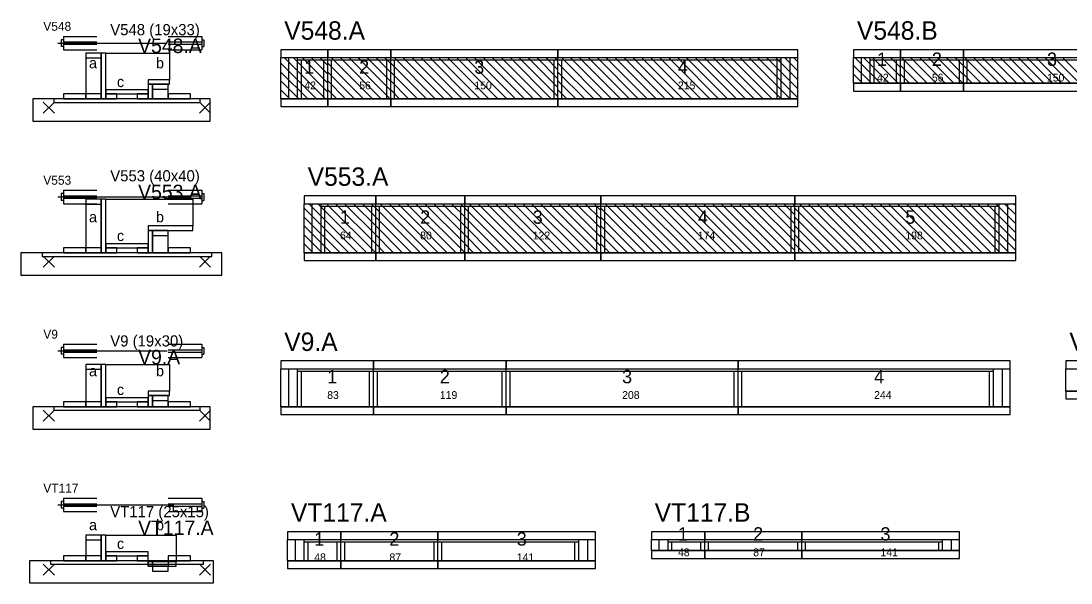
# Model space of a CAD drawing. Header units: metres. Extents: x -10 to 74425, y -2037 to 26.
# Drawn here: x 1992 to 2933, y -2008 to -1504 of the extents above; entities that cross this region are included whole.
import ezdxf

# ---------------------------------------------------------------- set-up
doc = ezdxf.new("R2010")
doc.units = ezdxf.units.M
doc.layers.add('LABELS', color=3, linetype='Continuous')
doc.layers.add('VIGAS', color=7, linetype='Continuous')

msp = doc.modelspace()

# ---------------------------------------------------------------- linework, layer by layer
at = {"layer": 'VIGAS'}
for p, q in [((2024.6, -1524), (2122.6, -1524)), ((2027.6, -1521), (2027.6, -1527)), ((2029.6, -1521), (2027.6, -1521)), ((2029.6, -1518), (2059.6, -1518)), ((2029.6, -1518), (2029.6, -1530)), ((2029.6, -1523), (2059.6, -1523)), ((2123.6, -1518), (2153.6, -1518)), ((2123.6, -1523), (2153.6, -1523)), ((2153.6, -1518), (2153.6, -1530)), ((2153.6, -1521), (2155.6, -1521)), ((2155.6, -1521), (2155.6, -1527)), ((2029.6, -1527), (2027.6, -1527)), ((2029.6, -1525), (2059.6, -1525)), ((2029.6, -1530), (2059.6, -1530)), ((2123.6, -1525), (2153.6, -1525)), ((2123.6, -1530), (2153.6, -1530)), ((2153.6, -1527), (2155.6, -1527)), ((2224.6, -1537), (2266.6, -1537)), ((2224.6, -1574), (2224.6, -1537)), ((2256.6, -1574), (2224.6, -1542)), ((2264.6, -1574), (2227.6, -1537)), ((2231.6, -1574), (2231.6, -1537)), ((2266.6, -1568), (2235.6, -1537)), ((2239.6, -1574), (2239.6, -1537)), ((2239.6, -1539.2), (2266.6, -1539.2)), ((2243.1, -1574), (2243.1, -1539.2)), ((2266.6, -1560), (2243.6, -1537)), ((2266.6, -1552), (2251.6, -1537)), ((2266.6, -1544), (2259.6, -1537)), ((2263.1, -1574), (2263.1, -1539.2)), ((2266.6, -1574), (2266.6, -1537)), ((2266.6, -1574), (2266.6, -1537)), ((2266.6, -1537), (2323, -1537)), ((2266.6, -1574), (2266.6, -1537)), ((2266.6, -1574), (2266.6, -1537)), ((2266.6, -1574), (2266.6, -1537)), ((2266.6, -1539.2), (2323, -1539.2)), ((2298.6, -1574), (2266.6, -1542)), ((2306.6, -1574), (2269.6, -1537)), ((2270.1, -1574), (2270.1, -1539.2)), ((2314.6, -1574), (2277.6, -1537)), ((2322.6, -1574), (2285.6, -1537)), ((2323, -1566.4), (2293.6, -1537)), ((2323, -1558.4), (2301.6, -1537)), ((2323, -1550.4), (2309.6, -1537)), ((2323, -1542.4), (2317.6, -1537)), ((2319.5, -1574), (2319.5, -1539.2)), ((2323, -1574), (2323, -1537)), ((2323, -1574), (2323, -1537)), ((2323, -1537), (2473, -1537)), ((2323, -1574), (2323, -1537)), ((2323, -1574), (2323, -1537)), ((2323, -1574), (2323, -1537)), ((2323, -1539.2), (2473, -1539.2)), ((2355, -1574), (2323, -1542)), ((2363, -1574), (2326, -1537)), ((2326.5, -1574), (2326.5, -1539.2)), ((2371, -1574), (2334, -1537)), ((2379, -1574), (2342, -1537)), ((2387, -1574), (2350, -1537)), ((2395, -1574), (2358, -1537)), ((2403, -1574), (2366, -1537)), ((2411, -1574), (2374, -1537)), ((2419, -1574), (2382, -1537)), ((2427, -1574), (2390, -1537)), ((2435, -1574), (2398, -1537)), ((2443, -1574), (2406, -1537)), ((2451, -1574), (2414, -1537)), ((2459, -1574), (2422, -1537)), ((2467, -1574), (2430, -1537)), ((2473, -1572), (2438, -1537)), ((2473, -1564), (2446, -1537)), ((2473, -1556), (2454, -1537)), ((2473, -1548), (2462, -1537)), ((2469.5, -1574), (2469.5, -1539.2)), ((2473, -1540), (2470, -1537)), ((2473, -1574), (2473, -1537)), ((2473, -1574), (2473, -1537)), ((2473, -1537), (2688, -1537)), ((2473, -1574), (2473, -1537)), ((2473, -1574), (2473, -1537)), ((2473, -1574), (2473, -1537)), ((2473, -1539.2), (2673, -1539.2)), ((2505, -1574), (2473, -1542)), ((2513, -1574), (2476, -1537)), ((2476.5, -1574), (2476.5, -1539.2)), ((2521, -1574), (2484, -1537)), ((2529, -1574), (2492, -1537)), ((2537, -1574), (2500, -1537)), ((2545, -1574), (2508, -1537)), ((2553, -1574), (2516, -1537)), ((2561, -1574), (2524, -1537)), ((2569, -1574), (2532, -1537)), ((2577, -1574), (2540, -1537)), ((2585, -1574), (2548, -1537)), ((2593, -1574), (2556, -1537)), ((2601, -1574), (2564, -1537)), ((2609, -1574), (2572, -1537)), ((2617, -1574), (2580, -1537)), ((2625, -1574), (2588, -1537)), ((2633, -1574), (2596, -1537)), ((2641, -1574), (2604, -1537)), ((2649, -1574), (2612, -1537)), ((2657, -1574), (2620, -1537)), ((2665, -1574), (2628, -1537)), ((2673, -1574), (2636, -1537)), ((2681, -1574), (2644, -1537)), ((2688, -1573), (2652, -1537)), ((2688, -1565), (2660, -1537)), ((2688, -1557), (2668, -1537)), ((2669.5, -1574), (2669.5, -1539.2)), ((2673, -1574), (2673, -1537)), ((2688, -1549), (2676, -1537)), ((2681, -1574), (2681, -1537)), ((2688, -1541), (2684, -1537)), ((2688, -1574), (2688, -1537)), ((2738, -1537), (2780, -1537)), ((2738, -1560), (2738, -1537)), ((2762, -1560), (2739, -1537)), ((2745, -1560), (2745, -1537)), ((2770, -1560), (2747, -1537)), ((2753, -1560), (2753, -1537)), ((2753, -1539.2), (2780, -1539.2)), ((2778, -1560), (2755, -1537)), ((2756.5, -1560), (2756.5, -1539.2)), ((2780, -1554), (2763, -1537)), ((2780, -1546), (2771, -1537)), ((2776.5, -1560), (2776.5, -1539.2)), ((2780, -1538), (2779, -1537)), ((2780, -1560), (2780, -1537)), ((2780, -1560), (2780, -1537)), ((2780, -1537), (2836.4, -1537)), ((2780, -1560), (2780, -1537)), ((2780, -1560), (2780, -1537)), ((2780, -1560), (2780, -1537)), ((2780, -1539.2), (2836.4, -1539.2)), ((2804, -1560), (2781, -1537)), ((2783.5, -1560), (2783.5, -1539.2)), ((2812, -1560), (2789, -1537)), ((2820, -1560), (2797, -1537)), ((2828, -1560), (2805, -1537)), ((2836, -1560), (2813, -1537)), ((2836.4, -1552.4), (2821, -1537)), ((2836.4, -1544.4), (2829, -1537)), ((2832.9, -1560), (2832.9, -1539.2)), ((2836.4, -1560), (2836.4, -1537)), ((2836.4, -1560), (2836.4, -1537)), ((2836.4, -1537), (2986.4, -1537)), ((2836.4, -1560), (2836.4, -1537)), ((2836.4, -1560), (2836.4, -1537)), ((2836.4, -1560), (2836.4, -1537)), ((2836.4, -1539.2), (2986.4, -1539.2)), ((2860.4, -1560), (2837.4, -1537)), ((2839.9, -1560), (2839.9, -1539.2)), ((2868.4, -1560), (2845.4, -1537)), ((2876.4, -1560), (2853.4, -1537)), ((2884.4, -1560), (2861.4, -1537)), ((2892.4, -1560), (2869.4, -1537)), ((2900.4, -1560), (2877.4, -1537)), ((2908.4, -1560), (2885.4, -1537)), ((2916.4, -1560), (2893.4, -1537)), ((2924.4, -1560), (2901.4, -1537)), ((2932.4, -1560), (2909.4, -1537)), ((2940.4, -1560), (2917.4, -1537)), ((2948.4, -1560), (2925.4, -1537)), ((2248.6, -1574), (2224.6, -1550)), ((2290.6, -1574), (2266.6, -1550)), ((2347, -1574), (2323, -1550)), ((2497, -1574), (2473, -1550)), ((2754, -1560), (2738, -1544)), ((2746, -1560), (2738, -1552)), ((2796, -1560), (2780, -1544)), ((2788, -1560), (2780, -1552)), ((2852.4, -1560), (2836.4, -1544)), ((2844.4, -1560), (2836.4, -1552)), ((2240.6, -1574), (2224.6, -1558)), ((2282.6, -1574), (2266.6, -1558)), ((2339, -1574), (2323, -1558)), ((2489, -1574), (2473, -1558)), ((2738, -1560), (2780, -1560)), ((2738, -1560), (2738, -1560)), ((2753, -1560), (2756.5, -1560)), ((2776.5, -1560), (2780, -1560)), ((2780, -1560), (2836.4, -1560)), ((2780, -1560), (2783.5, -1560)), ((2780, -1560), (2780, -1560)), ((2832.9, -1560), (2836.4, -1560)), ((2836.4, -1560), (2986.4, -1560)), ((2836.4, -1560), (2839.9, -1560)), ((2836.4, -1560), (2836.4, -1560)), ((2232.6, -1574), (2224.6, -1566)), ((2274.6, -1574), (2266.6, -1566)), ((2331, -1574), (2323, -1566)), ((2481, -1574), (2473, -1566)), ((2011.6, -1587), (2021.6, -1577)), ((2011.6, -1577), (2021.6, -1587)), ((2151.6, -1587), (2161.6, -1577)), ((2151.6, -1577), (2161.6, -1587)), ((2224.6, -1574), (2266.6, -1574)), ((2224.6, -1574), (2224.6, -1574)), ((2239.6, -1574), (2243.1, -1574)), ((2263.1, -1574), (2266.6, -1574)), ((2266.6, -1574), (2323, -1574)), ((2266.6, -1574), (2270.1, -1574)), ((2266.6, -1574), (2266.6, -1574)), ((2319.5, -1574), (2323, -1574)), ((2323, -1574), (2473, -1574)), ((2323, -1574), (2326.5, -1574)), ((2323, -1574), (2323, -1574)), ((2469.5, -1574), (2473, -1574)), ((2473, -1574), (2688, -1574)), ((2473, -1574), (2476.5, -1574)), ((2473, -1574), (2473, -1574)), ((2669.5, -1574), (2673, -1574)), ((2029.6, -1656), (2059.6, -1656)), ((2029.6, -1656), (2029.6, -1668)), ((2123.6, -1656), (2153.6, -1656)), ((2153.6, -1656), (2153.6, -1668)), ((2024.6, -1662), (2143.6, -1662)), ((2027.6, -1659), (2027.6, -1665)), ((2029.6, -1659), (2027.6, -1659)), ((2029.6, -1665), (2027.6, -1665)), ((2029.6, -1661), (2059.6, -1661)), ((2029.6, -1663), (2059.6, -1663)), ((2123.6, -1661), (2153.6, -1661)), ((2123.6, -1663), (2153.6, -1663)), ((2153.6, -1659), (2155.6, -1659)), ((2153.6, -1665), (2155.6, -1665)), ((2155.6, -1659), (2155.6, -1665)), ((2029.6, -1668), (2059.6, -1668)), ((2123.6, -1668), (2153.6, -1668)), ((2245.6, -1668), (2309.6, -1668)), ((2245.6, -1712), (2245.6, -1668)), ((2285.6, -1712), (2245.6, -1672)), ((2293.6, -1712), (2249.6, -1668)), ((2252.6, -1712), (2252.6, -1668)), ((2301.6, -1712), (2257.6, -1668)), ((2260.6, -1712), (2260.6, -1668)), ((2260.6, -1670.2), (2309.6, -1670.2)), ((2264.1, -1712), (2264.1, -1670.2)), ((2309.6, -1712), (2265.6, -1668)), ((2309.6, -1704), (2273.6, -1668)), ((2309.6, -1696), (2281.6, -1668)), ((2309.6, -1688), (2289.6, -1668)), ((2309.6, -1680), (2297.6, -1668)), ((2309.6, -1672), (2305.6, -1668)), ((2306.1, -1712), (2306.1, -1670.2)), ((2309.6, -1712), (2309.6, -1668)), ((2309.6, -1712), (2309.6, -1668)), ((2309.6, -1668), (2389.4, -1668)), ((2309.6, -1712), (2309.6, -1668)), ((2309.6, -1712), (2309.6, -1668)), ((2309.6, -1712), (2309.6, -1668)), ((2309.6, -1670.2), (2389.4, -1670.2)), ((2349.6, -1712), (2309.6, -1672)), ((2313.1, -1712), (2313.1, -1670.2)), ((2357.6, -1712), (2313.6, -1668)), ((2365.6, -1712), (2321.6, -1668)), ((2373.6, -1712), (2329.6, -1668)), ((2381.6, -1712), (2337.6, -1668)), ((2389.4, -1711.8), (2345.6, -1668)), ((2389.4, -1703.8), (2353.6, -1668)), ((2389.4, -1695.8), (2361.6, -1668)), ((2389.4, -1687.8), (2369.6, -1668)), ((2389.4, -1679.8), (2377.6, -1668)), ((2389.4, -1671.8), (2385.6, -1668)), ((2385.9, -1712), (2385.9, -1670.2)), ((2389.4, -1712), (2389.4, -1668)), ((2389.4, -1712), (2389.4, -1668)), ((2389.4, -1668), (2511.4, -1668)), ((2389.4, -1712), (2389.4, -1668)), ((2389.4, -1712), (2389.4, -1668)), ((2389.4, -1712), (2389.4, -1668)), ((2389.4, -1670.2), (2511.4, -1670.2)), ((2429.4, -1712), (2389.4, -1672)), ((2392.9, -1712), (2392.9, -1670.2)), ((2437.4, -1712), (2393.4, -1668)), ((2445.4, -1712), (2401.4, -1668)), ((2453.4, -1712), (2409.4, -1668)), ((2461.4, -1712), (2417.4, -1668)), ((2469.4, -1712), (2425.4, -1668)), ((2477.4, -1712), (2433.4, -1668)), ((2485.4, -1712), (2441.4, -1668)), ((2493.4, -1712), (2449.4, -1668)), ((2501.4, -1712), (2457.4, -1668)), ((2509.4, -1712), (2465.4, -1668)), ((2511.4, -1706), (2473.4, -1668)), ((2511.4, -1698), (2481.4, -1668)), ((2511.4, -1690), (2489.4, -1668)), ((2511.4, -1682), (2497.4, -1668)), ((2511.4, -1674), (2505.4, -1668)), ((2507.9, -1712), (2507.9, -1670.2)), ((2511.4, -1712), (2511.4, -1668)), ((2511.4, -1712), (2511.4, -1668)), ((2511.4, -1668), (2685.4, -1668)), ((2511.4, -1712), (2511.4, -1668)), ((2511.4, -1712), (2511.4, -1668)), ((2511.4, -1712), (2511.4, -1668)), ((2511.4, -1670.2), (2685.4, -1670.2)), ((2551.4, -1712), (2511.4, -1672)), ((2514.9, -1712), (2514.9, -1670.2)), ((2559.4, -1712), (2515.4, -1668)), ((2567.4, -1712), (2523.4, -1668)), ((2575.4, -1712), (2531.4, -1668)), ((2583.4, -1712), (2539.4, -1668)), ((2591.4, -1712), (2547.4, -1668)), ((2599.4, -1712), (2555.4, -1668)), ((2607.4, -1712), (2563.4, -1668)), ((2615.4, -1712), (2571.4, -1668)), ((2623.4, -1712), (2579.4, -1668)), ((2631.4, -1712), (2587.4, -1668)), ((2639.4, -1712), (2595.4, -1668)), ((2647.4, -1712), (2603.4, -1668)), ((2655.4, -1712), (2611.4, -1668)), ((2663.4, -1712), (2619.4, -1668)), ((2671.4, -1712), (2627.4, -1668)), ((2679.4, -1712), (2635.4, -1668)), ((2685.4, -1710), (2643.4, -1668)), ((2685.4, -1702), (2651.4, -1668)), ((2685.4, -1694), (2659.4, -1668)), ((2685.4, -1686), (2667.4, -1668)), ((2685.4, -1678), (2675.4, -1668)), ((2681.9, -1712), (2681.9, -1670.2)), ((2685.4, -1670), (2683.4, -1668)), ((2685.4, -1712), (2685.4, -1668)), ((2685.4, -1712), (2685.4, -1668)), ((2685.4, -1668), (2883.4, -1668)), ((2685.4, -1712), (2685.4, -1668)), ((2685.4, -1712), (2685.4, -1668)), ((2685.4, -1712), (2685.4, -1668)), ((2685.4, -1670.2), (2868.4, -1670.2)), ((2725.4, -1712), (2685.4, -1672)), ((2688.9, -1712), (2688.9, -1670.2)), ((2733.4, -1712), (2689.4, -1668)), ((2741.4, -1712), (2697.4, -1668)), ((2749.4, -1712), (2705.4, -1668)), ((2757.4, -1712), (2713.4, -1668)), ((2765.4, -1712), (2721.4, -1668)), ((2773.4, -1712), (2729.4, -1668)), ((2781.4, -1712), (2737.4, -1668)), ((2789.4, -1712), (2745.4, -1668)), ((2797.4, -1712), (2753.4, -1668)), ((2805.4, -1712), (2761.4, -1668)), ((2813.4, -1712), (2769.4, -1668)), ((2821.4, -1712), (2777.4, -1668)), ((2829.4, -1712), (2785.4, -1668)), ((2837.4, -1712), (2793.4, -1668)), ((2845.4, -1712), (2801.4, -1668)), ((2853.4, -1712), (2809.4, -1668)), ((2861.4, -1712), (2817.4, -1668)), ((2869.4, -1712), (2825.4, -1668)), ((2877.4, -1712), (2833.4, -1668)), ((2883.4, -1710), (2841.4, -1668)), ((2883.4, -1702), (2849.4, -1668)), ((2883.4, -1694), (2857.4, -1668)), ((2864.9, -1712), (2864.9, -1670.2)), ((2883.4, -1686), (2865.4, -1668)), ((2868.4, -1712), (2868.4, -1668)), ((2883.4, -1678), (2873.4, -1668)), ((2876.4, -1712), (2876.4, -1668)), ((2883.4, -1670), (2881.4, -1668)), ((2883.4, -1712), (2883.4, -1668)), ((2277.6, -1712), (2245.6, -1680)), ((2341.6, -1712), (2309.6, -1680)), ((2421.4, -1712), (2389.4, -1680)), ((2543.4, -1712), (2511.4, -1680)), ((2717.4, -1712), (2685.4, -1680)), ((2269.6, -1712), (2245.6, -1688)), ((2333.6, -1712), (2309.6, -1688)), ((2413.4, -1712), (2389.4, -1688)), ((2535.4, -1712), (2511.4, -1688)), ((2709.4, -1712), (2685.4, -1688)), ((2261.6, -1712), (2245.6, -1696)), ((2325.6, -1712), (2309.6, -1696)), ((2405.4, -1712), (2389.4, -1696)), ((2527.4, -1712), (2511.4, -1696)), ((2701.4, -1712), (2685.4, -1696)), ((2253.6, -1712), (2245.6, -1704)), ((2245.6, -1712), (2309.6, -1712)), ((2245.6, -1712), (2245.6, -1712)), ((2260.6, -1712), (2264.1, -1712)), ((2306.1, -1712), (2309.6, -1712)), ((2317.6, -1712), (2309.6, -1704)), ((2309.6, -1712), (2389.4, -1712)), ((2309.6, -1712), (2313.1, -1712)), ((2309.6, -1712), (2309.6, -1712)), ((2385.9, -1712), (2389.4, -1712)), ((2397.4, -1712), (2389.4, -1704)), ((2389.4, -1712), (2511.4, -1712)), ((2389.4, -1712), (2392.9, -1712)), ((2389.4, -1712), (2389.4, -1712)), ((2507.9, -1712), (2511.4, -1712)), ((2519.4, -1712), (2511.4, -1704)), ((2511.4, -1712), (2685.4, -1712)), ((2511.4, -1712), (2514.9, -1712)), ((2511.4, -1712), (2511.4, -1712)), ((2681.9, -1712), (2685.4, -1712)), ((2693.4, -1712), (2685.4, -1704)), ((2685.4, -1712), (2883.4, -1712)), ((2685.4, -1712), (2688.9, -1712)), ((2685.4, -1712), (2685.4, -1712)), ((2864.9, -1712), (2868.4, -1712)), ((2011.6, -1725), (2021.6, -1715)), ((2011.6, -1715), (2021.6, -1725)), ((2151.6, -1725), (2161.6, -1715)), ((2151.6, -1715), (2161.6, -1725)), ((2027.6, -1797), (2027.6, -1803)), ((2029.6, -1797), (2027.6, -1797)), ((2029.6, -1794), (2059.6, -1794)), ((2029.6, -1794), (2029.6, -1806)), ((2123.6, -1794), (2153.6, -1794)), ((2153.6, -1794), (2153.6, -1806)), ((2153.6, -1797), (2155.6, -1797)), ((2155.6, -1797), (2155.6, -1803)), ((2024.6, -1800), (2122.6, -1800)), ((2029.6, -1803), (2027.6, -1803)), ((2029.6, -1799), (2059.6, -1799)), ((2029.6, -1801), (2059.6, -1801)), ((2029.6, -1806), (2059.6, -1806)), ((2123.6, -1799), (2153.6, -1799)), ((2123.6, -1801), (2153.6, -1801)), ((2123.6, -1806), (2153.6, -1806)), ((2153.6, -1803), (2155.6, -1803)), ((2224.6, -1816), (2307.6, -1816)), ((2224.6, -1850), (2224.6, -1816)), ((2231.6, -1850), (2231.6, -1816)), ((2239.6, -1850), (2239.6, -1816)), ((2307.6, -1850), (2307.6, -1816)), ((2307.6, -1850), (2307.6, -1816)), ((2307.6, -1816), (2426.6, -1816)), ((2307.6, -1850), (2307.6, -1816)), ((2307.6, -1850), (2307.6, -1816)), ((2307.6, -1850), (2307.6, -1816)), ((2426.6, -1850), (2426.6, -1816)), ((2426.6, -1850), (2426.6, -1816)), ((2426.6, -1816), (2634.4, -1816)), ((2426.6, -1850), (2426.6, -1816)), ((2426.6, -1850), (2426.6, -1816)), ((2426.6, -1850), (2426.6, -1816)), ((2634.4, -1850), (2634.4, -1816)), ((2634.4, -1850), (2634.4, -1816)), ((2634.4, -1816), (2878.4, -1816)), ((2634.4, -1850), (2634.4, -1816)), ((2634.4, -1850), (2634.4, -1816)), ((2634.4, -1850), (2634.4, -1816)), ((2863.4, -1850), (2863.4, -1816)), ((2871.4, -1850), (2871.4, -1816)), ((2878.4, -1850), (2878.4, -1816)), ((2928.4, -1816), (3011.4, -1816)), ((2928.4, -1836), (2928.4, -1816)), ((2239.6, -1818.2), (2307.6, -1818.2)), ((2243.1, -1850), (2243.1, -1818.2)), ((2304.1, -1850), (2304.1, -1818.2)), ((2307.6, -1818.2), (2426.6, -1818.2)), ((2311.1, -1850), (2311.1, -1818.2)), ((2423.1, -1850), (2423.1, -1818.2)), ((2426.6, -1818.2), (2634.4, -1818.2)), ((2430.1, -1850), (2430.1, -1818.2)), ((2630.9, -1850), (2630.9, -1818.2)), ((2634.4, -1818.2), (2863.4, -1818.2)), ((2637.9, -1850), (2637.9, -1818.2)), ((2859.9, -1850), (2859.9, -1818.2)), ((2928.4, -1836), (3011.4, -1836)), ((2011.6, -1863), (2021.6, -1853)), ((2011.6, -1853), (2021.6, -1863)), ((2151.6, -1863), (2161.6, -1853)), ((2151.6, -1853), (2161.6, -1863)), ((2224.6, -1850), (2307.6, -1850)), ((2239.6, -1850), (2243.1, -1850)), ((2304.1, -1850), (2307.6, -1850)), ((2307.6, -1850), (2426.6, -1850)), ((2307.6, -1850), (2311.1, -1850)), ((2423.1, -1850), (2426.6, -1850)), ((2426.6, -1850), (2634.4, -1850)), ((2426.6, -1850), (2430.1, -1850)), ((2630.9, -1850), (2634.4, -1850)), ((2634.4, -1850), (2878.4, -1850)), ((2634.4, -1850), (2637.9, -1850)), ((2859.9, -1850), (2863.4, -1850)), ((2024.6, -1938), (2128.6, -1938)), ((2027.6, -1935), (2027.6, -1941)), ((2029.6, -1935), (2027.6, -1935)), ((2029.6, -1932), (2059.6, -1932)), ((2029.6, -1932), (2029.6, -1944)), ((2029.6, -1937), (2059.6, -1937)), ((2029.6, -1939), (2059.6, -1939)), ((2123.6, -1932), (2153.6, -1932)), ((2123.6, -1937), (2153.6, -1937)), ((2123.6, -1939), (2153.6, -1939)), ((2153.6, -1932), (2153.6, -1944)), ((2153.6, -1935), (2155.6, -1935)), ((2155.6, -1935), (2155.6, -1941)), ((2029.6, -1941), (2027.6, -1941)), ((2029.6, -1944), (2059.6, -1944)), ((2123.6, -1944), (2153.6, -1944)), ((2153.6, -1941), (2155.6, -1941)), ((2230.6, -1969), (2278.4, -1969)), ((2230.6, -1988), (2230.6, -1969)), ((2237.6, -1988), (2237.6, -1969)), ((2245.6, -1988), (2245.6, -1969)), ((2245.6, -1971.2), (2278.4, -1971.2)), ((2249.1, -1988), (2249.1, -1971.2)), ((2274.9, -1988), (2274.9, -1971.2)), ((2278.4, -1988), (2278.4, -1969)), ((2278.4, -1988), (2278.4, -1969)), ((2278.4, -1969), (2365.4, -1969)), ((2278.4, -1988), (2278.4, -1969)), ((2278.4, -1988), (2278.4, -1969)), ((2278.4, -1988), (2278.4, -1969)), ((2278.4, -1971.2), (2365.4, -1971.2)), ((2281.9, -1988), (2281.9, -1971.2)), ((2361.9, -1988), (2361.9, -1971.2)), ((2365.4, -1988), (2365.4, -1969)), ((2365.4, -1988), (2365.4, -1969)), ((2365.4, -1969), (2506.7, -1969)), ((2365.4, -1988), (2365.4, -1969)), ((2365.4, -1988), (2365.4, -1969)), ((2365.4, -1988), (2365.4, -1969)), ((2365.4, -1971.2), (2491.7, -1971.2)), ((2368.9, -1988), (2368.9, -1971.2)), ((2488.2, -1988), (2488.2, -1971.2)), ((2491.7, -1988), (2491.7, -1969)), ((2499.7, -1988), (2499.7, -1969)), ((2506.7, -1988), (2506.7, -1969)), ((2556.7, -1969), (2604.5, -1969)), ((2556.7, -1979), (2556.7, -1969)), ((2563.7, -1979), (2563.7, -1969)), ((2571.7, -1979), (2571.7, -1969)), ((2571.7, -1971.2), (2604.5, -1971.2)), ((2575.2, -1979), (2575.2, -1971.2)), ((2601, -1979), (2601, -1971.2)), ((2604.5, -1979), (2604.5, -1969)), ((2604.5, -1979), (2604.5, -1969)), ((2604.5, -1969), (2691.5, -1969)), ((2604.5, -1979), (2604.5, -1969)), ((2604.5, -1979), (2604.5, -1969)), ((2604.5, -1979), (2604.5, -1969)), ((2604.5, -1971.2), (2691.5, -1971.2)), ((2608, -1979), (2608, -1971.2)), ((2688, -1979), (2688, -1971.2)), ((2691.5, -1979), (2691.5, -1969)), ((2691.5, -1979), (2691.5, -1969)), ((2691.5, -1969), (2832.8, -1969)), ((2691.5, -1979), (2691.5, -1969)), ((2691.5, -1979), (2691.5, -1969)), ((2691.5, -1979), (2691.5, -1969)), ((2691.5, -1971.2), (2817.8, -1971.2)), ((2695, -1979), (2695, -1971.2)), ((2814.3, -1979), (2814.3, -1971.2)), ((2817.8, -1979), (2817.8, -1969)), ((2825.8, -1979), (2825.8, -1969)), ((2832.8, -1979), (2832.8, -1969)), ((2556.7, -1979), (2604.5, -1979)), ((2571.7, -1979), (2575.2, -1979)), ((2601, -1979), (2604.5, -1979)), ((2604.5, -1979), (2691.5, -1979)), ((2604.5, -1979), (2608, -1979)), ((2688, -1979), (2691.5, -1979)), ((2691.5, -1979), (2832.8, -1979)), ((2691.5, -1979), (2695, -1979)), ((2814.3, -1979), (2817.8, -1979)), ((2011.6, -2001), (2021.6, -1991)), ((2011.6, -1991), (2021.6, -2001)), ((2151.6, -2001), (2161.6, -1991)), ((2151.6, -1991), (2161.6, -2001)), ((2230.6, -1988), (2278.4, -1988)), ((2245.6, -1988), (2249.1, -1988)), ((2274.9, -1988), (2278.4, -1988)), ((2278.4, -1988), (2365.4, -1988)), ((2278.4, -1988), (2281.9, -1988)), ((2361.9, -1988), (2365.4, -1988)), ((2365.4, -1988), (2506.7, -1988)), ((2365.4, -1988), (2368.9, -1988)), ((2488.2, -1988), (2491.7, -1988))]:
    msp.add_line(p, q, dxfattribs=at)
for points in [[(2049.6, -1574), (2063.6, -1574), (2063.6, -1533), (2049.6, -1533)], [(2049.6, -1537.4), (2063.6, -1537.4), (2063.6, -1533), (2049.6, -1533)], [(2063.6, -1574), (2067.6, -1574), (2067.6, -1533), (2063.6, -1533)], [(2067.6, -1566), (2067.6, -1533), (2124.6, -1533), (2124.6, -1557), (2105.6, -1557), (2105.6, -1566)], [(2224.6, -1537), (2266.6, -1537), (2266.6, -1530), (2224.6, -1530)], [(2266.6, -1537), (2323, -1537), (2323, -1530), (2266.6, -1530)], [(2323, -1537), (2473, -1537), (2473, -1530), (2323, -1530)], [(2473, -1537), (2688, -1537), (2688, -1530), (2473, -1530)], [(2738, -1537), (2780, -1537), (2780, -1530), (2738, -1530)], [(2780, -1537), (2836.4, -1537), (2836.4, -1530), (2780, -1530)], [(2836.4, -1537), (2986.4, -1537), (2986.4, -1530), (2836.4, -1530)], [(2105.6, -1561), (2124.6, -1561), (2124.6, -1557), (2105.6, -1557)], [(2105.6, -1574), (2109.6, -1574), (2109.6, -1561), (2105.6, -1561)], [(2109.6, -1574), (2123.6, -1574), (2123.6, -1561), (2109.6, -1561)], [(2109.6, -1565.4), (2123.6, -1565.4), (2123.6, -1561), (2109.6, -1561)], [(2738, -1567), (2780, -1567), (2780, -1560), (2738, -1560)], [(2780, -1567), (2836.4, -1567), (2836.4, -1560), (2780, -1560)], [(2836.4, -1567), (2986.4, -1567), (2986.4, -1560), (2836.4, -1560)], [(2029.6, -1574), (2049.6, -1574), (2049.6, -1569.6), (2029.6, -1569.6)], [(2049.6, -1574), (2063.6, -1574), (2063.6, -1569.6), (2049.6, -1569.6)], [(2067.6, -1569.6), (2105.6, -1569.6), (2105.6, -1566), (2067.6, -1566)], [(2067.6, -1574), (2077.6, -1574), (2077.6, -1569.6), (2067.6, -1569.6)], [(2095.6, -1574), (2105.6, -1574), (2105.6, -1569.6), (2095.6, -1569.6)], [(2123.6, -1574), (2143.6, -1574), (2143.6, -1569.6), (2123.6, -1569.6)], [(2002.1, -1594), (2161.1, -1594), (2161.1, -1574), (2002.1, -1574)], [(2021.1, -1577.2), (2152.1, -1577.2), (2152.1, -1574), (2021.1, -1574)], [(2224.6, -1581), (2266.6, -1581), (2266.6, -1574), (2224.6, -1574)], [(2266.6, -1581), (2323, -1581), (2323, -1574), (2266.6, -1574)], [(2323, -1581), (2473, -1581), (2473, -1574), (2323, -1574)], [(2473, -1581), (2688, -1581), (2688, -1574), (2473, -1574)], [(2049.6, -1712), (2063.6, -1712), (2063.6, -1664), (2049.6, -1664)], [(2049.6, -1668.4), (2063.6, -1668.4), (2063.6, -1664), (2049.6, -1664)], [(2063.6, -1712), (2067.6, -1712), (2067.6, -1664), (2063.6, -1664)], [(2067.6, -1704), (2067.6, -1664), (2145.6, -1664), (2145.6, -1688), (2105.6, -1688), (2105.6, -1704)], [(2245.6, -1668), (2309.6, -1668), (2309.6, -1661), (2245.6, -1661)], [(2309.6, -1668), (2389.4, -1668), (2389.4, -1661), (2309.6, -1661)], [(2389.4, -1668), (2511.4, -1668), (2511.4, -1661), (2389.4, -1661)], [(2511.4, -1668), (2685.4, -1668), (2685.4, -1661), (2511.4, -1661)], [(2685.4, -1668), (2883.4, -1668), (2883.4, -1661), (2685.4, -1661)], [(2105.6, -1692), (2145.6, -1692), (2145.6, -1688), (2105.6, -1688)], [(2105.6, -1712), (2109.6, -1712), (2109.6, -1692), (2105.6, -1692)], [(2109.6, -1712), (2123.6, -1712), (2123.6, -1692), (2109.6, -1692)], [(2109.6, -1696.4), (2123.6, -1696.4), (2123.6, -1692), (2109.6, -1692)], [(1991.6, -1732), (2171.6, -1732), (2171.6, -1712), (1991.6, -1712)], [(2010.6, -1715.2), (2162.6, -1715.2), (2162.6, -1712), (2010.6, -1712)], [(2029.6, -1712), (2049.6, -1712), (2049.6, -1707.6), (2029.6, -1707.6)], [(2049.6, -1712), (2063.6, -1712), (2063.6, -1707.6), (2049.6, -1707.6)], [(2067.6, -1707.6), (2105.6, -1707.6), (2105.6, -1704), (2067.6, -1704)], [(2067.6, -1712), (2077.6, -1712), (2077.6, -1707.6), (2067.6, -1707.6)], [(2095.6, -1712), (2105.6, -1712), (2105.6, -1707.6), (2095.6, -1707.6)], [(2123.6, -1712), (2143.6, -1712), (2143.6, -1707.6), (2123.6, -1707.6)], [(2245.6, -1719), (2309.6, -1719), (2309.6, -1712), (2245.6, -1712)], [(2309.6, -1719), (2389.4, -1719), (2389.4, -1712), (2309.6, -1712)], [(2389.4, -1719), (2511.4, -1719), (2511.4, -1712), (2389.4, -1712)], [(2511.4, -1719), (2685.4, -1719), (2685.4, -1712), (2511.4, -1712)], [(2685.4, -1719), (2883.4, -1719), (2883.4, -1712), (2685.4, -1712)], [(2049.6, -1850), (2063.6, -1850), (2063.6, -1812), (2049.6, -1812)], [(2049.6, -1816.4), (2063.6, -1816.4), (2063.6, -1812), (2049.6, -1812)], [(2063.6, -1850), (2067.6, -1850), (2067.6, -1812), (2063.6, -1812)], [(2067.6, -1842), (2067.6, -1812), (2124.6, -1812), (2124.6, -1836), (2105.6, -1836), (2105.6, -1842)], [(2224.6, -1816), (2307.6, -1816), (2307.6, -1809), (2224.6, -1809)], [(2307.6, -1816), (2426.6, -1816), (2426.6, -1809), (2307.6, -1809)], [(2426.6, -1816), (2634.4, -1816), (2634.4, -1809), (2426.6, -1809)], [(2634.4, -1816), (2878.4, -1816), (2878.4, -1809), (2634.4, -1809)], [(2928.4, -1816), (3011.4, -1816), (3011.4, -1809), (2928.4, -1809)], [(2067.6, -1845.6), (2105.6, -1845.6), (2105.6, -1842), (2067.6, -1842)], [(2105.6, -1840), (2124.6, -1840), (2124.6, -1836), (2105.6, -1836)], [(2105.6, -1850), (2109.6, -1850), (2109.6, -1840), (2105.6, -1840)], [(2109.6, -1850), (2123.6, -1850), (2123.6, -1840), (2109.6, -1840)], [(2109.6, -1844.4), (2123.6, -1844.4), (2123.6, -1840), (2109.6, -1840)], [(2928.4, -1843), (3011.4, -1843), (3011.4, -1836), (2928.4, -1836)], [(2002.1, -1870), (2161.1, -1870), (2161.1, -1850), (2002.1, -1850)], [(2021.1, -1853.2), (2152.1, -1853.2), (2152.1, -1850), (2021.1, -1850)], [(2029.6, -1850), (2049.6, -1850), (2049.6, -1845.6), (2029.6, -1845.6)], [(2049.6, -1850), (2063.6, -1850), (2063.6, -1845.6), (2049.6, -1845.6)], [(2067.6, -1850), (2077.6, -1850), (2077.6, -1845.6), (2067.6, -1845.6)], [(2095.6, -1850), (2105.6, -1850), (2105.6, -1845.6), (2095.6, -1845.6)], [(2123.6, -1850), (2143.6, -1850), (2143.6, -1845.6), (2123.6, -1845.6)], [(2224.6, -1857), (2307.6, -1857), (2307.6, -1850), (2224.6, -1850)], [(2307.6, -1857), (2426.6, -1857), (2426.6, -1850), (2307.6, -1850)], [(2426.6, -1857), (2634.4, -1857), (2634.4, -1850), (2426.6, -1850)], [(2634.4, -1857), (2878.4, -1857), (2878.4, -1850), (2634.4, -1850)], [(2049.6, -1988), (2063.6, -1988), (2063.6, -1965), (2049.6, -1965)], [(2049.6, -1969.4), (2063.6, -1969.4), (2063.6, -1965), (2049.6, -1965)], [(2063.6, -1988), (2067.6, -1988), (2067.6, -1965), (2063.6, -1965)], [(2067.6, -1980), (2067.6, -1965), (2130.6, -1965), (2130.6, -1989), (2105.6, -1989), (2105.6, -1980)], [(2230.6, -1969), (2278.4, -1969), (2278.4, -1962), (2230.6, -1962)], [(2278.4, -1969), (2365.4, -1969), (2365.4, -1962), (2278.4, -1962)], [(2365.4, -1969), (2506.7, -1969), (2506.7, -1962), (2365.4, -1962)], [(2556.7, -1969), (2604.5, -1969), (2604.5, -1962), (2556.7, -1962)], [(2604.5, -1969), (2691.5, -1969), (2691.5, -1962), (2604.5, -1962)], [(2691.5, -1969), (2832.8, -1969), (2832.8, -1962), (2691.5, -1962)], [(2029.6, -1988), (2049.6, -1988), (2049.6, -1983.6), (2029.6, -1983.6)], [(2049.6, -1988), (2063.6, -1988), (2063.6, -1983.6), (2049.6, -1983.6)], [(2067.6, -1983.6), (2105.6, -1983.6), (2105.6, -1980), (2067.6, -1980)], [(2067.6, -1988), (2077.6, -1988), (2077.6, -1983.6), (2067.6, -1983.6)], [(2095.6, -1988), (2105.6, -1988), (2105.6, -1983.6), (2095.6, -1983.6)], [(2123.6, -1988), (2143.6, -1988), (2143.6, -1983.6), (2123.6, -1983.6)], [(2556.7, -1986), (2604.5, -1986), (2604.5, -1979), (2556.7, -1979)], [(2604.5, -1986), (2691.5, -1986), (2691.5, -1979), (2604.5, -1979)], [(2691.5, -1986), (2832.8, -1986), (2832.8, -1979), (2691.5, -1979)], [(1999.1, -2008), (2164.1, -2008), (2164.1, -1988), (1999.1, -1988)], [(2018.1, -1991.2), (2155.1, -1991.2), (2155.1, -1988), (2018.1, -1988)], [(2105.6, -1988), (2109.6, -1988), (2109.6, -1993), (2105.6, -1993)], [(2105.6, -1993), (2130.6, -1993), (2130.6, -1989), (2105.6, -1989)], [(2109.6, -1988), (2123.6, -1988), (2123.6, -1993), (2109.6, -1993)], [(2109.6, -1997.4), (2123.6, -1997.4), (2123.6, -1993), (2109.6, -1993)], [(2230.6, -1995), (2278.4, -1995), (2278.4, -1988), (2230.6, -1988)], [(2278.4, -1995), (2365.4, -1995), (2365.4, -1988), (2278.4, -1988)], [(2365.4, -1995), (2506.7, -1995), (2506.7, -1988), (2365.4, -1988)]]:
    msp.add_lwpolyline(points, close=True, dxfattribs=at)

# ---------------------------------------------------------------- texts
at = {"layer": 'LABELS'}
for s, p in [('V548', (2011.6, -1513)), ('V553', (2011.6, -1651)), ('V9', (2011.6, -1789)), ('VT117', (2011.6, -1927))]:
    msp.add_text(s, height=8, dxfattribs=at).set_placement(p)
at = {"layer": 'VIGAS'}
for s, height, p in [('V548.A', 16.5, (2227.6, -1521)), ('V548.B', 16.5, (2741, -1521)), ('V548 (19x33)', 10, (2071.6, -1517)), ('V548.A', 13, (2096.6, -1533)), ('1', 12, (2759, -1544.5)), ('2', 12, (2808.2, -1544.5)), ('3', 12, (2911.4, -1544.5)), ('a', 9.6, (2052.6, -1546.7)), ('b', 9.6, (2112.6, -1546.7)), ('1', 12, (2245.6, -1551.5)), ('2', 12, (2294.8, -1551.5)), ('3', 12, (2398, -1551.5)), ('4', 12, (2580.5, -1551.5)), ('42', 7, (2759, -1558.5)), ('56', 7, (2808.2, -1558.5)), ('150', 7, (2911.4, -1558.5)), ('c', 9.6, (2077.6, -1563.5)), ('42', 7, (2245.6, -1565.5)), ('56', 7, (2294.8, -1565.5)), ('150', 7, (2398, -1565.5)), ('215', 7, (2580.5, -1565.5)), ('V553 (40x40)', 10, (2071.6, -1648)), ('V553.A', 16.5, (2248.6, -1652)), ('V553.A', 13, (2096.6, -1664)), ('b', 9.6, (2112.6, -1684.7)), ('1', 12, (2277.6, -1686)), ('2', 12, (2349.5, -1686)), ('3', 12, (2450.4, -1686)), ('4', 12, (2598.4, -1686)), ('5', 12, (2784.4, -1686)), ('a', 9.6, (2052.6, -1684.7)), ('c', 9.6, (2077.6, -1701.5)), ('64', 7, (2277.6, -1700)), ('80', 7, (2349.5, -1700)), ('122', 7, (2450.4, -1700)), ('174', 7, (2598.4, -1700)), ('198', 7, (2784.4, -1700)), ('V9 (19x30)', 10, (2071.6, -1796)), ('V9.A', 16.5, (2227.6, -1800)), ('V9.B', 16.5, (2931.4, -1800)), ('V9.A', 13, (2096.6, -1812)), ('a', 9.6, (2052.6, -1822.7)), ('b', 9.6, (2112.6, -1822.7)), ('1', 12, (2266.1, -1829)), ('2', 12, (2367.1, -1829)), ('3', 12, (2530.5, -1829)), ('4', 12, (2756.4, -1829)), ('c', 9.6, (2077.6, -1839.5)), ('83', 7, (2266.1, -1843)), ('119', 7, (2367.1, -1843)), ('208', 7, (2530.5, -1843)), ('244', 7, (2756.4, -1843)), ('VT117 (25x15)', 10, (2071.6, -1949)), ('VT117.A', 16.5, (2233.6, -1953)), ('VT117.B', 16.5, (2559.7, -1953)), ('a', 9.6, (2052.6, -1960.7)), ('VT117.A', 13, (2096.6, -1965)), ('b', 9.6, (2112.6, -1960.7)), ('2', 12, (2648, -1970)), ('3', 12, (2762.15, -1970)), ('1', 12, (2254.5, -1974.5)), ('2', 12, (2321.9, -1974.5)), ('3', 12, (2436.05, -1974.5)), ('1', 12, (2580.6, -1970)), ('c', 9.6, (2077.6, -1977.5)), ('48', 7, (2254.5, -1988.5)), ('87', 7, (2321.9, -1988.5)), ('141', 7, (2436.05, -1988.5)), ('48', 7, (2580.6, -1984)), ('87', 7, (2648, -1984)), ('141', 7, (2762.15, -1984))]:
    msp.add_text(s, height=height, dxfattribs=at).set_placement(p)

doc.saveas('drawing.dxf')
